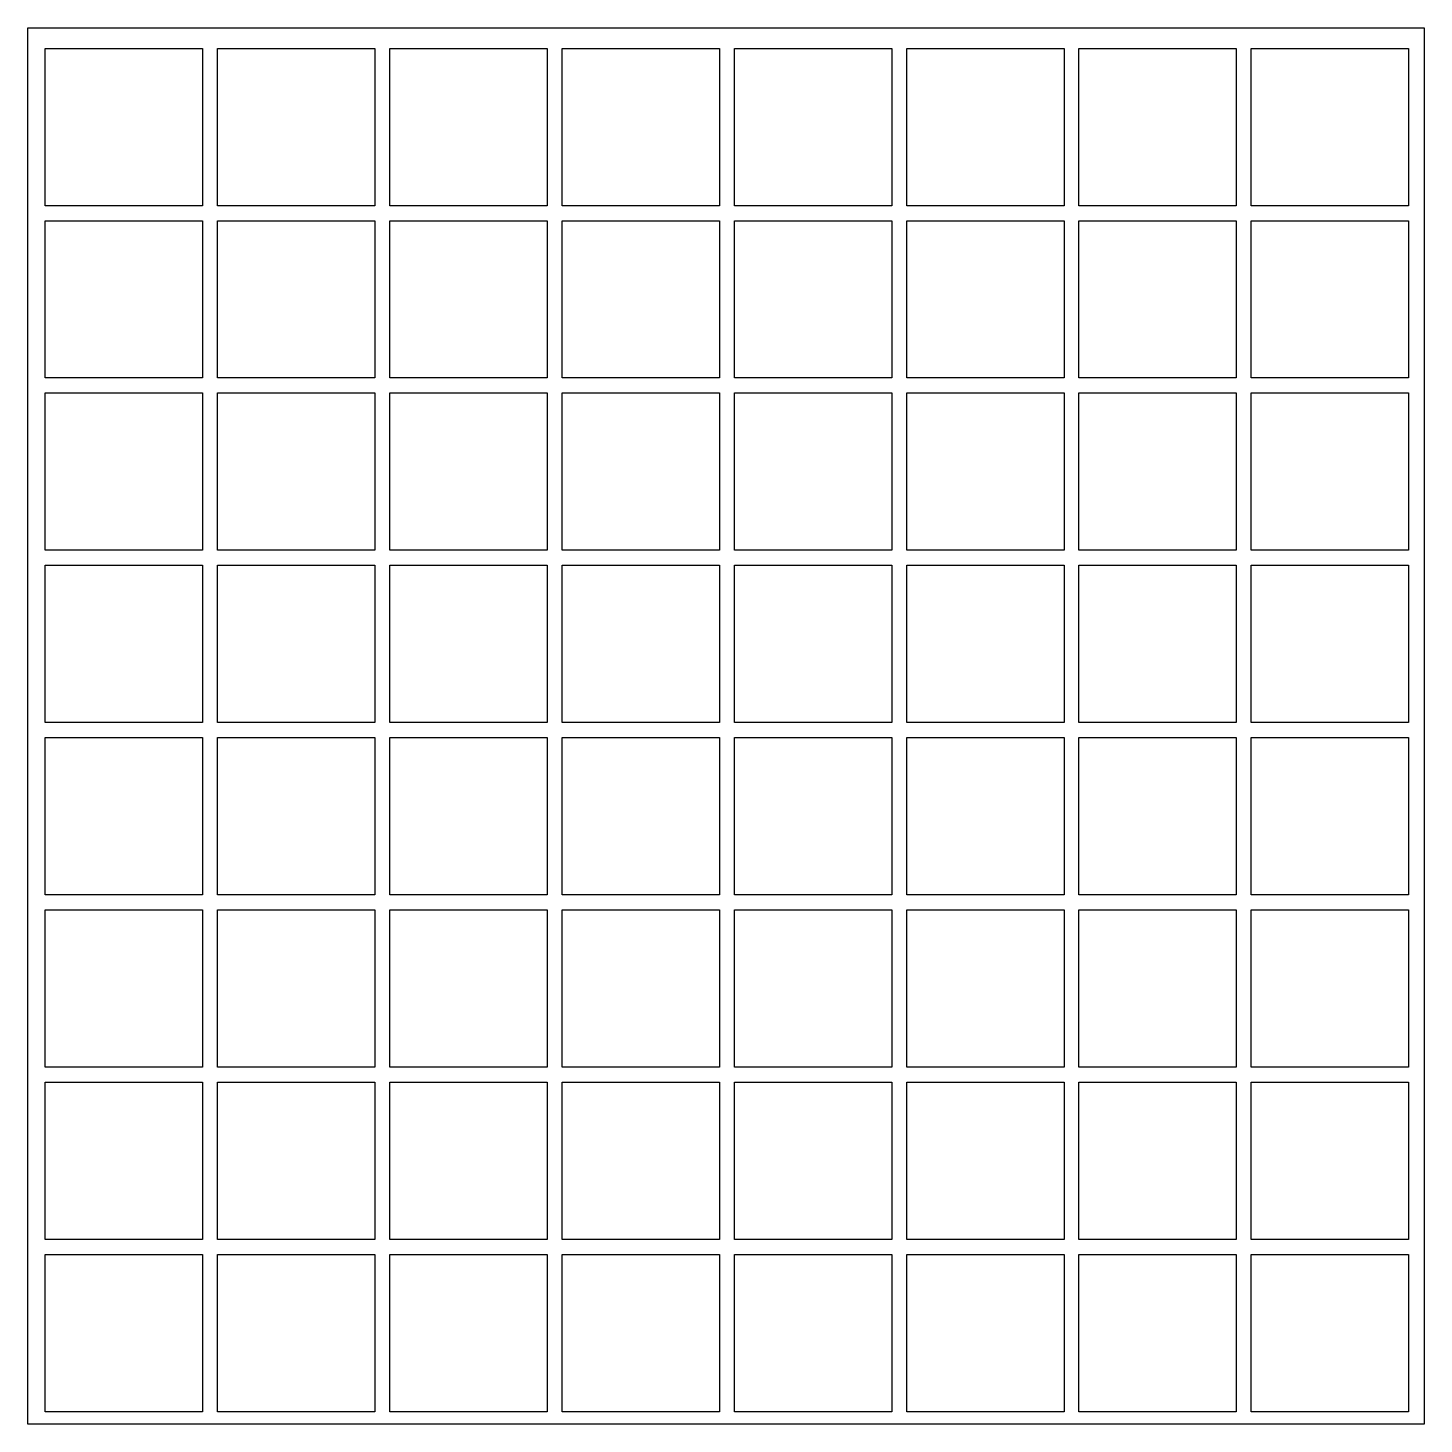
# Model space of a CAD drawing. Extents: x -119.3 to -54.4, y 48.4 to 113.3.
import ezdxf

# ---------------------------------------------------------------- set-up
doc = ezdxf.new("R2010")
doc.units = 0
doc.layers.add('Layer_3', color=7, linetype='CONTINUOUS')

msp = doc.modelspace()

# ---------------------------------------------------------------- linework, layer by layer
at = {"layer": 'Layer_3', "color": 7}
for points in [[(-119.290046, 113.32577), (-54.381648, 113.32577), (-54.381648, 48.421387), (-119.290046, 48.421387)], [(-118.483489, 112.374354), (-111.169867, 112.374354), (-111.169867, 105.061184), (-118.483489, 105.061184)], [(-110.473741, 112.374354), (-103.160119, 112.374354), (-103.160119, 105.061184), (-110.473741, 105.061184)], [(-102.463976, 112.374354), (-95.150354, 112.374354), (-95.150354, 105.061184), (-102.463976, 105.061184)], [(-94.454226, 112.374354), (-87.140603, 112.374354), (-87.140603, 105.061184), (-94.454226, 105.061184)], [(-86.444475, 112.374354), (-79.130853, 112.374354), (-79.130853, 105.061184), (-86.444475, 105.061184)], [(-78.434724, 112.374354), (-71.121102, 112.374354), (-71.121102, 105.061184), (-78.434724, 105.061184)], [(-70.424974, 112.374354), (-63.111352, 112.374354), (-63.111352, 105.061184), (-70.424974, 105.061184)], [(-62.415224, 112.374354), (-55.101601, 112.374354), (-55.101601, 105.061184), (-62.415224, 105.061184)], [(-118.483489, 104.365101), (-111.169867, 104.365101), (-111.169867, 97.051931), (-118.483489, 97.051931)], [(-110.473741, 104.365101), (-103.160119, 104.365101), (-103.160119, 97.051931), (-110.473741, 97.051931)], [(-102.463976, 104.365101), (-95.150354, 104.365101), (-95.150354, 97.051931), (-102.463976, 97.051931)], [(-94.454226, 104.365101), (-87.140603, 104.365101), (-87.140603, 97.051931), (-94.454226, 97.051931)], [(-86.444475, 104.365101), (-79.130853, 104.365101), (-79.130853, 97.051931), (-86.444475, 97.051931)], [(-78.434724, 104.365101), (-71.121102, 104.365101), (-71.121102, 97.051931), (-78.434724, 97.051931)], [(-70.424974, 104.365101), (-63.111352, 104.365101), (-63.111352, 97.051931), (-70.424974, 97.051931)], [(-62.415224, 104.365101), (-55.101601, 104.365101), (-55.101601, 97.051931), (-62.415224, 97.051931)], [(-118.483489, 96.355847), (-111.169867, 96.355847), (-111.169867, 89.042677), (-118.483489, 89.042677)], [(-110.473741, 96.355847), (-103.160119, 96.355847), (-103.160119, 89.042677), (-110.473741, 89.042677)], [(-102.463976, 96.355847), (-95.150354, 96.355847), (-95.150354, 89.042677), (-102.463976, 89.042677)], [(-94.454226, 96.355847), (-87.140603, 96.355847), (-87.140603, 89.042677), (-94.454226, 89.042677)], [(-86.444475, 96.355847), (-79.130853, 96.355847), (-79.130853, 89.042677), (-86.444475, 89.042677)], [(-78.434724, 96.355847), (-71.121102, 96.355847), (-71.121102, 89.042677), (-78.434724, 89.042677)], [(-70.424974, 96.355847), (-63.111352, 96.355847), (-63.111352, 89.042677), (-70.424974, 89.042677)], [(-62.415224, 96.355847), (-55.101601, 96.355847), (-55.101601, 89.042677), (-62.415224, 89.042677)], [(-118.483489, 88.346593), (-111.169867, 88.346593), (-111.169867, 81.033423), (-118.483489, 81.033423)], [(-110.473741, 88.346593), (-103.160119, 88.346593), (-103.160119, 81.033423), (-110.473741, 81.033423)], [(-102.463976, 88.346593), (-95.150354, 88.346593), (-95.150354, 81.033423), (-102.463976, 81.033423)], [(-94.454226, 88.346593), (-87.140603, 88.346593), (-87.140603, 81.033423), (-94.454226, 81.033423)], [(-86.444475, 88.346593), (-79.130853, 88.346593), (-79.130853, 81.033423), (-86.444475, 81.033423)], [(-78.434724, 88.346593), (-71.121102, 88.346593), (-71.121102, 81.033423), (-78.434724, 81.033423)], [(-70.424974, 88.346593), (-63.111352, 88.346593), (-63.111352, 81.033423), (-70.424974, 81.033423)], [(-62.415224, 88.346593), (-55.101601, 88.346593), (-55.101601, 81.033423), (-62.415224, 81.033423)], [(-118.483489, 80.337338), (-111.169867, 80.337338), (-111.169867, 73.024168), (-118.483489, 73.024168)], [(-110.473741, 80.337338), (-103.160119, 80.337338), (-103.160119, 73.024168), (-110.473741, 73.024168)], [(-102.463976, 80.337338), (-95.150354, 80.337338), (-95.150354, 73.024168), (-102.463976, 73.024168)], [(-94.454226, 80.337338), (-87.140603, 80.337338), (-87.140603, 73.024168), (-94.454226, 73.024168)], [(-86.444475, 80.337338), (-79.130853, 80.337338), (-79.130853, 73.024168), (-86.444475, 73.024168)], [(-78.434724, 80.337338), (-71.121102, 80.337338), (-71.121102, 73.024168), (-78.434724, 73.024168)], [(-70.424974, 80.337338), (-63.111352, 80.337338), (-63.111352, 73.024168), (-70.424974, 73.024168)], [(-62.415224, 80.337338), (-55.101601, 80.337338), (-55.101601, 73.024168), (-62.415224, 73.024168)], [(-118.483489, 72.328084), (-111.169867, 72.328084), (-111.169867, 65.014914), (-118.483489, 65.014914)], [(-110.473741, 72.328084), (-103.160119, 72.328084), (-103.160119, 65.014914), (-110.473741, 65.014914)], [(-102.463976, 72.328084), (-95.150354, 72.328084), (-95.150354, 65.014914), (-102.463976, 65.014914)], [(-94.454226, 72.328084), (-87.140603, 72.328084), (-87.140603, 65.014914), (-94.454226, 65.014914)], [(-86.444475, 72.328084), (-79.130853, 72.328084), (-79.130853, 65.014914), (-86.444475, 65.014914)], [(-78.434724, 72.328084), (-71.121102, 72.328084), (-71.121102, 65.014914), (-78.434724, 65.014914)], [(-70.424974, 72.328084), (-63.111352, 72.328084), (-63.111352, 65.014914), (-70.424974, 65.014914)], [(-62.415224, 72.328084), (-55.101601, 72.328084), (-55.101601, 65.014914), (-62.415224, 65.014914)], [(-118.483489, 64.31883), (-111.169867, 64.31883), (-111.169867, 57.005661), (-118.483489, 57.005661)], [(-110.473741, 64.31883), (-103.160119, 64.31883), (-103.160119, 57.005661), (-110.473741, 57.005661)], [(-102.463976, 64.31883), (-95.150354, 64.31883), (-95.150354, 57.005661), (-102.463976, 57.005661)], [(-94.454226, 64.31883), (-87.140603, 64.31883), (-87.140603, 57.005661), (-94.454226, 57.005661)], [(-86.444475, 64.31883), (-79.130853, 64.31883), (-79.130853, 57.005661), (-86.444475, 57.005661)], [(-78.434724, 64.31883), (-71.121102, 64.31883), (-71.121102, 57.005661), (-78.434724, 57.005661)], [(-70.424974, 64.31883), (-63.111352, 64.31883), (-63.111352, 57.005661), (-70.424974, 57.005661)], [(-62.415224, 64.31883), (-55.101601, 64.31883), (-55.101601, 57.005661), (-62.415224, 57.005661)], [(-118.483489, 56.309576), (-111.169867, 56.309576), (-111.169867, 48.996406), (-118.483489, 48.996406)], [(-110.473741, 56.309576), (-103.160119, 56.309576), (-103.160119, 48.996406), (-110.473741, 48.996406)], [(-102.463976, 56.309576), (-95.150354, 56.309576), (-95.150354, 48.996406), (-102.463976, 48.996406)], [(-94.454226, 56.309576), (-87.140603, 56.309576), (-87.140603, 48.996406), (-94.454226, 48.996406)], [(-86.444475, 56.309576), (-79.130853, 56.309576), (-79.130853, 48.996406), (-86.444475, 48.996406)], [(-78.434724, 56.309576), (-71.121102, 56.309576), (-71.121102, 48.996406), (-78.434724, 48.996406)], [(-70.424974, 56.309576), (-63.111352, 56.309576), (-63.111352, 48.996406), (-70.424974, 48.996406)], [(-62.415224, 56.309576), (-55.101601, 56.309576), (-55.101601, 48.996406), (-62.415224, 48.996406)]]:
    msp.add_lwpolyline(points, close=True, dxfattribs=at)

doc.saveas('drawing.dxf')
